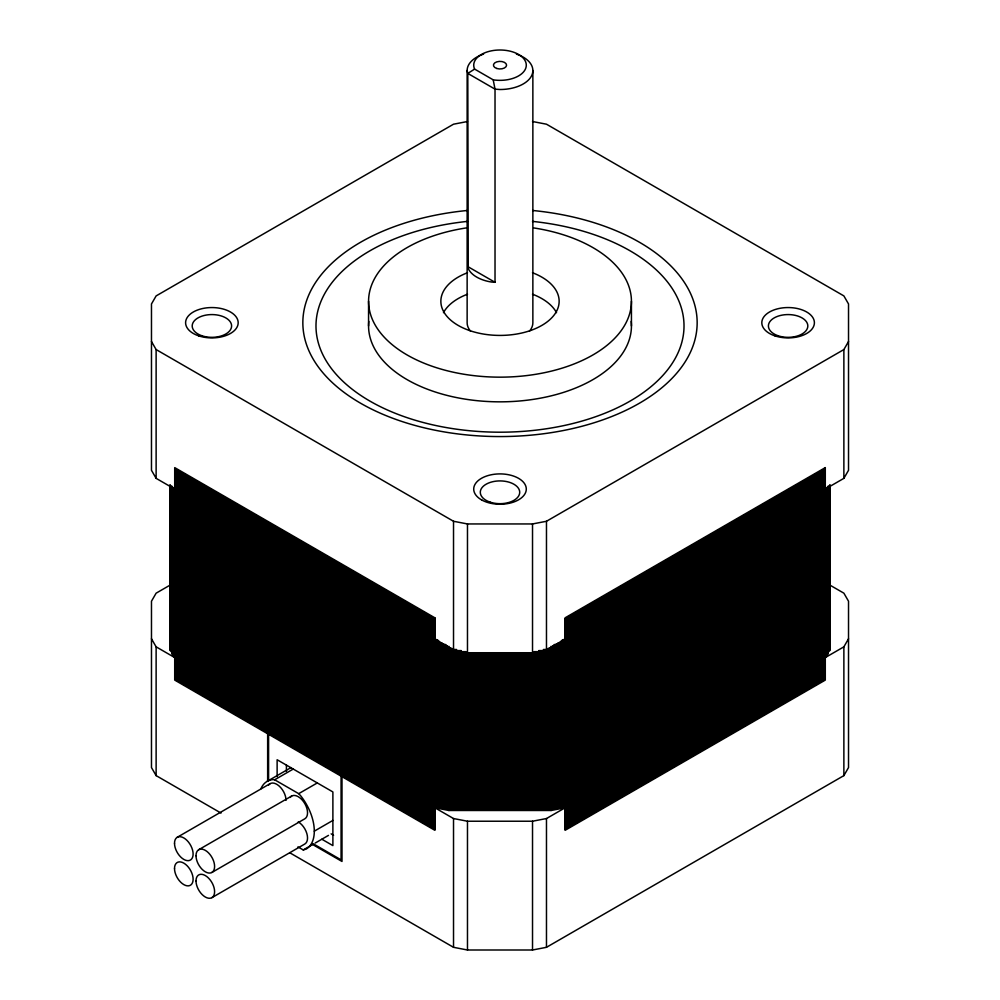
<?xml version="1.0" encoding="UTF-8"?>
<svg xmlns="http://www.w3.org/2000/svg" width="1000" height="1000" viewBox="0 0 1000 1000"><rect width="100%" height="100%" fill="white"/><g stroke="black" fill="none" stroke-linecap="round" stroke-linejoin="round"><path stroke-width="1.5" d="M151.475 341.512L156.125 349.562L453.525 521.275L467.475 523.95L532.525 523.95L546.475 521.275L843.875 349.562L848.525 341.512M826.838 487.463L825.288 490.15L565.062 640.387L560.875 641.2M828.388 485.863L825.288 491.225L565.062 641.462L558.088 642.8M828.388 486.925L825.288 492.3L565.062 642.537L553.9 644.688M829.938 485.325L825.288 493.375L565.062 643.612L552.513 646.025M829.938 486.4L825.288 494.438L565.062 644.688L551.112 647.362M829.938 487.463L825.288 495.513L565.062 645.763L548.013 648.438M829.938 488.537L825.288 496.587L565.062 646.825L551.112 649.513L543.375 649.513M829.938 489.613L825.288 497.663L565.062 647.9L551.112 650.588L538.725 650.588M829.938 490.688L825.288 498.738L565.062 648.975L551.112 651.663L534.075 651.663M829.938 491.763L825.288 499.812L565.062 650.05L551.112 652.738L448.888 652.738L434.938 650.05L174.713 499.812L170.062 491.763M829.938 492.837L825.288 500.887L565.062 651.125L551.112 653.8L448.888 653.8L434.938 651.125L174.713 500.887L170.062 492.837M829.938 493.913L825.288 501.95L565.062 652.2L551.112 654.875L448.888 654.875L434.938 652.2L174.713 501.95L170.062 493.913M829.938 494.975L825.288 503.025L565.062 653.275L551.112 655.95L448.888 655.95L434.938 653.275L174.713 503.025L170.062 494.975M829.938 496.05L825.288 504.1L565.062 654.338L551.112 657.025L448.888 657.025L434.938 654.338L174.713 504.1L170.062 496.05M829.938 497.125L825.288 505.175L565.062 655.413L551.112 658.1L448.888 658.1L434.938 655.413L174.713 505.175L170.062 497.125M829.938 498.2L825.288 506.25L565.062 656.488L551.112 659.175L448.888 659.175L434.938 656.488L174.713 506.25L170.062 498.2M829.938 499.275L825.288 507.325L565.062 657.562L551.112 660.25L448.888 660.25L434.938 657.562L174.713 507.325L170.062 499.275M829.938 500.35L825.288 508.4L565.062 658.637L551.112 661.312L448.888 661.312L434.938 658.637L174.713 508.4L170.062 500.35M829.938 501.413L825.288 509.462L565.062 659.712L551.112 662.387L448.888 662.387L434.938 659.712L174.713 509.462L170.062 501.413M829.938 502.488L825.288 510.538L565.062 660.788L551.112 663.462L448.888 663.462L434.938 660.788L174.713 510.538L170.062 502.488M532.525 523.95L532.525 652.738L546.475 650.05L843.875 478.35L848.525 470.3L848.525 303.962L843.875 295.912L546.475 124.2L532.525 121.525M829.938 503.562L825.288 511.613L565.062 661.85L551.112 664.538L448.888 664.538L434.938 661.85L174.713 511.613L170.062 503.562M829.938 504.637L825.288 512.688L565.062 662.925L551.112 665.612L448.888 665.612L434.938 662.925L174.713 512.688L170.062 504.637M829.938 505.712L825.288 513.763L565.062 664L551.112 666.688L448.888 666.688L434.938 664L174.713 513.763L170.062 505.712M829.938 506.788L825.288 514.837L565.062 665.075L551.112 667.763L448.888 667.763L434.938 665.075L174.713 514.837L170.062 506.788M829.938 507.863L825.288 515.913L565.062 666.15L551.112 668.825L448.888 668.825L434.938 666.15L174.713 515.913L170.062 507.863M829.938 508.925L825.288 516.975L565.062 667.225L551.112 669.9L448.888 669.9L434.938 667.225L174.713 516.975L170.062 508.925M829.938 510L825.288 518.05L565.062 668.3L551.112 670.975L448.888 670.975L434.938 668.3L174.713 518.05L170.062 510M829.938 511.075L825.288 519.125L565.062 669.362L551.112 672.05L448.888 672.05L434.938 669.362L174.713 519.125L170.062 511.075M829.938 512.15L825.288 520.2L565.062 670.438L551.112 673.125L448.888 673.125L434.938 670.438L174.713 520.2L170.062 512.15M829.938 513.225L825.288 521.275L565.062 671.513L551.112 674.2L448.888 674.2L434.938 671.513L174.713 521.275L170.062 513.225M829.938 514.3L825.288 522.35L565.062 672.588L551.112 675.275L448.888 675.275L434.938 672.588L174.713 522.35L170.062 514.3M829.938 515.375L825.288 523.413L565.062 673.662L551.112 676.338L448.888 676.338L434.938 673.662L174.713 523.413L170.062 515.375M829.938 516.438L825.288 524.487L565.062 674.737L551.112 677.412L448.888 677.412L434.938 674.737L174.713 524.487L170.062 516.438M829.938 517.513L825.288 525.562L565.062 675.8L551.112 678.487L448.888 678.487L434.938 675.8L174.713 525.562L170.062 517.513M829.938 518.587L825.288 526.638L565.062 676.875L551.112 679.562L448.888 679.562L434.938 676.875L174.713 526.638L170.062 518.587M829.938 519.663L825.288 527.712L565.062 677.95L551.112 680.638L448.888 680.638L434.938 677.95L174.713 527.712L170.062 519.663M829.938 520.737L825.288 528.787L565.062 679.025L551.112 681.712L448.888 681.712L434.938 679.025L174.713 528.787L170.062 520.737M829.938 521.812L825.288 529.862L565.062 680.1L551.112 682.788L448.888 682.788L434.938 680.1L174.713 529.862L170.062 521.812M829.938 522.888L825.288 530.925L565.062 681.175L551.112 683.85L448.888 683.85L434.938 681.175L174.713 530.925L170.062 522.888M829.938 523.95L825.288 532L565.062 682.25L551.112 684.925L448.888 684.925L434.938 682.25L174.713 532L170.062 523.95M829.938 525.025L825.288 533.075L565.062 683.312L551.112 686L448.888 686L434.938 683.312L174.713 533.075L170.062 525.025M829.938 526.1L825.288 534.15L565.062 684.388L551.112 687.075L448.888 687.075L434.938 684.388L174.713 534.15L170.062 526.1M829.938 527.175L825.288 535.225L565.062 685.462L551.112 688.15L448.888 688.15L434.938 685.462L174.713 535.225L170.062 527.175M829.938 528.25L825.288 536.3L565.062 686.538L551.112 689.225L448.888 689.225L434.938 686.538L174.713 536.3L170.062 528.25M829.938 529.325L825.288 537.375L565.062 687.613L551.112 690.288L448.888 690.288L434.938 687.613L174.713 537.375L170.062 529.325M829.938 530.4L825.288 538.438L565.062 688.688L551.112 691.363L448.888 691.363L434.938 688.688L174.713 538.438L170.062 530.4M829.938 531.462L825.288 539.513L565.062 689.762L551.112 692.438L448.888 692.438L434.938 689.762L174.713 539.513L170.062 531.462M829.938 532.537L825.288 540.588L565.062 690.825L551.112 693.512L448.888 693.512L434.938 690.825L174.713 540.588L170.062 532.537M829.938 533.612L825.288 541.663L565.062 691.9L551.112 694.587L448.888 694.587L434.938 691.9L174.713 541.663L170.062 533.612M829.938 534.688L825.288 542.737L565.062 692.975L551.112 695.662L448.888 695.662L434.938 692.975L174.713 542.737L170.062 534.688M829.938 535.763L825.288 543.812L565.062 694.05L551.112 696.737L448.888 696.737L434.938 694.05L174.713 543.812L170.062 535.763M829.938 536.838L825.288 544.888L565.062 695.125L551.112 697.8L448.888 697.8L434.938 695.125L174.713 544.888L170.062 536.838M829.938 537.913L825.288 545.95L565.062 696.2L551.112 698.875L448.888 698.875L434.938 696.2L174.713 545.95L170.062 537.913M829.938 538.975L825.288 547.025L565.062 697.275L551.112 699.95L448.888 699.95L434.938 697.275L174.713 547.025L170.062 538.975M829.938 540.05L825.288 548.1L565.062 698.337L551.112 701.025L448.888 701.025L434.938 698.337L174.713 548.1L170.062 540.05M829.938 541.125L825.288 549.175L565.062 699.412L551.112 702.1L448.888 702.1L434.938 699.412L174.713 549.175L170.062 541.125M829.938 542.2L825.288 550.25L565.062 700.487L551.112 703.175L448.888 703.175L434.938 700.487L174.713 550.25L170.062 542.2M829.938 543.275L825.288 551.325L565.062 701.562L551.112 704.25L448.888 704.25L434.938 701.562L174.713 551.325L170.062 543.275M829.938 544.35L825.288 552.4L565.062 702.638L551.112 705.312L448.888 705.312L434.938 702.638L174.713 552.4L170.062 544.35M829.938 545.413L825.288 553.462L565.062 703.713L551.112 706.388L448.888 706.388L434.938 703.713L174.713 553.462L170.062 545.413M829.938 546.487L825.288 554.538L565.062 704.788L551.112 707.463L448.888 707.463L434.938 704.788L174.713 554.538L170.062 546.487M829.938 547.562L825.288 555.612L565.062 705.85L551.112 708.538L448.888 708.538L434.938 705.85L174.713 555.612L170.062 547.562M829.938 548.638L825.288 556.688L565.062 706.925L551.112 709.613L448.888 709.613L434.938 706.925L174.713 556.688L170.062 548.638M829.938 549.712L825.288 557.762L565.062 708L551.112 710.688L448.888 710.688L434.938 708L174.713 557.762L170.062 549.712M829.938 550.788L825.288 558.837L565.062 709.075L551.112 711.762L448.888 711.762L434.938 709.075L174.713 558.837L170.062 550.788M829.938 551.862L825.288 559.9L565.062 710.15L551.112 712.825L448.888 712.825L434.938 710.15L174.713 559.9L170.062 551.862M829.938 552.925L825.288 560.975L565.062 711.225L551.112 713.9L448.888 713.9L434.938 711.225L174.713 560.975L170.062 552.925M829.938 554L825.288 562.05L565.062 712.288L551.112 714.975L448.888 714.975L434.938 712.288L174.713 562.05L170.062 554M829.938 555.075L825.288 563.125L565.062 713.363L551.112 716.05L448.888 716.05L434.938 713.363L174.713 563.125L170.062 555.075M829.938 556.15L825.288 564.2L565.062 714.438L551.112 717.125L448.888 717.125L434.938 714.438L174.713 564.2L170.062 556.15M829.938 557.225L825.288 565.275L565.062 715.512L551.112 718.2L448.888 718.2L434.938 715.512L174.713 565.275L170.062 557.225M829.938 558.3L825.288 566.35L565.062 716.587L551.112 719.275L448.888 719.275L434.938 716.587L174.713 566.35L170.062 558.3M829.938 559.375L825.288 567.413L565.062 717.663L551.112 720.337L448.888 720.337L434.938 717.663L174.713 567.413L170.062 559.375M829.938 560.438L825.288 568.488L565.062 718.737L551.112 721.413L448.888 721.413L434.938 718.737L174.713 568.488L170.062 560.438M829.938 561.512L825.288 569.562L565.062 719.8L551.112 722.487L448.888 722.487L434.938 719.8L174.713 569.562L170.062 561.512M829.938 562.587L825.288 570.638L565.062 720.875L551.112 723.562L448.888 723.562L434.938 720.875L174.713 570.638L170.062 562.587M829.938 563.663L825.288 571.712L565.062 721.95L551.112 724.638L448.888 724.638L434.938 721.95L174.713 571.712L170.062 563.663M829.938 564.738L825.288 572.788L565.062 723.025L551.112 725.713L448.888 725.713L434.938 723.025L174.713 572.788L170.062 564.738M829.938 565.812L825.288 573.862L565.062 724.1L551.112 726.787L448.888 726.787L434.938 724.1L174.713 573.862L170.062 565.812M829.938 566.888L825.288 574.925L565.062 725.175L551.112 727.85L448.888 727.85L434.938 725.175L174.713 574.925L170.062 566.888M829.938 567.95L825.288 576L565.062 726.25L551.112 728.925L448.888 728.925L434.938 726.25L174.713 576L170.062 567.95M829.938 569.025L825.288 577.075L565.062 727.312L551.112 730L448.888 730L434.938 727.312L174.713 577.075L170.062 569.025M829.938 570.1L825.288 578.15L565.062 728.388L551.112 731.075L448.888 731.075L434.938 728.388L174.713 578.15L170.062 570.1M829.938 571.175L825.288 579.225L565.062 729.463L551.112 732.15L448.888 732.15L434.938 729.463L174.713 579.225L170.062 571.175M829.938 572.25L825.288 580.3L565.062 730.537L551.112 733.225L448.888 733.225L434.938 730.537L174.713 580.3L170.062 572.25M829.938 573.325L825.288 581.375L565.062 731.612L551.112 734.287L448.888 734.287L434.938 731.612L174.713 581.375L170.062 573.325M829.938 574.4L825.288 582.438L565.062 732.688L551.112 735.362L448.888 735.362L434.938 732.688L174.713 582.438L170.062 574.4M829.938 575.462L825.288 583.513L565.062 733.763L551.112 736.438L448.888 736.438L434.938 733.763L174.713 583.513L170.062 575.462M829.938 576.538L825.288 584.587L565.062 734.825L551.112 737.513L448.888 737.513L434.938 734.825L174.713 584.587L170.062 576.538M829.938 577.612L825.288 585.662L565.062 735.9L551.112 738.587L448.888 738.587L434.938 735.9L174.713 585.662L170.062 577.612M829.938 578.688L825.288 586.737L565.062 736.975L551.112 739.663L448.888 739.663L434.938 736.975L174.713 586.737L170.062 578.688M829.938 579.763L825.288 587.812L565.062 738.05L551.112 740.738L448.888 740.738L434.938 738.05L174.713 587.812L170.062 579.763M829.938 580.837L825.288 588.888L565.062 739.125L551.112 741.8L448.888 741.8L434.938 739.125L174.713 588.888L170.062 580.837M829.938 581.9L825.288 589.95L565.062 740.2L551.112 742.875L448.888 742.875L434.938 740.2L174.713 589.95L170.062 581.9M829.938 582.975L825.288 591.025L565.062 741.275L551.112 743.95L448.888 743.95L434.938 741.275L174.713 591.025L170.062 582.975M829.938 584.05L825.288 592.1L565.062 742.337L551.112 745.025L448.888 745.025L434.938 742.337L174.713 592.1L170.062 584.05M829.938 585.125L825.288 593.175L565.062 743.413L551.112 746.1L448.888 746.1L434.938 743.413L174.713 593.175L170.062 585.125M829.938 586.2L825.288 594.25L565.062 744.488L551.112 747.175L448.888 747.175L434.938 744.488L174.713 594.25L170.062 586.2M829.938 587.275L825.288 595.325L565.062 745.562L551.112 748.25L448.888 748.25L434.938 745.562L174.713 595.325L170.062 587.275M829.938 588.35L825.288 596.4L565.062 746.637L551.112 749.312L448.888 749.312L434.938 746.637L174.713 596.4L170.062 588.35M829.938 589.412L825.288 597.463L565.062 747.712L551.112 750.387L448.888 750.387L434.938 747.712L174.713 597.463L170.062 589.412M829.938 590.487L825.288 598.538L565.062 748.787L551.112 751.462L448.888 751.462L434.938 748.787L174.713 598.538L170.062 590.487M829.938 591.562L825.288 599.612L565.062 749.85L551.112 752.537L448.888 752.537L434.938 749.85L174.713 599.612L170.062 591.562M829.938 592.638L825.288 600.688L565.062 750.925L551.112 753.612L448.888 753.612L434.938 750.925L174.713 600.688L170.062 592.638M829.938 593.713L825.288 601.763L565.062 752L551.112 754.688L448.888 754.688L434.938 752L174.713 601.763L170.062 593.713M829.938 594.788L825.288 602.837L565.062 753.075L551.112 755.763L448.888 755.763L434.938 753.075L174.713 602.837L170.062 594.788M829.938 595.862L825.288 603.9L565.062 754.15L551.112 756.825L448.888 756.825L434.938 754.15L174.713 603.9L170.062 595.862M829.938 596.925L825.288 604.975L565.062 755.225L551.112 757.9L448.888 757.9L434.938 755.225L174.713 604.975L170.062 596.925M829.938 598L825.288 606.05L565.062 756.287L551.112 758.975L448.888 758.975L434.938 756.287L174.713 606.05L170.062 598M829.938 599.075L825.288 607.125L565.062 757.362L551.112 760.05L448.888 760.05L434.938 757.362L174.713 607.125L170.062 599.075M829.938 600.15L825.288 608.2L565.062 758.438L551.112 761.125L448.888 761.125L434.938 758.438L174.713 608.2L170.062 600.15M829.938 601.225L825.288 609.275L565.062 759.513L551.112 762.2L448.888 762.2L434.938 759.513L174.713 609.275L170.062 601.225M829.938 602.3L825.288 610.35L565.062 760.588L551.112 763.275L448.888 763.275L434.938 760.588L174.713 610.35L170.062 602.3M829.938 603.375L825.288 611.413L565.062 761.663L551.112 764.338L448.888 764.338L434.938 761.663L174.713 611.413L170.062 603.375M829.938 604.438L825.288 612.487L565.062 762.738L551.112 765.413L448.888 765.413L434.938 762.738L174.713 612.487L170.062 604.438M829.938 605.513L825.288 613.562L565.062 763.8L551.112 766.488L448.888 766.488L434.938 763.8L174.713 613.562L170.062 605.513M829.938 606.587L825.288 614.637L565.062 764.875L551.112 767.562L448.888 767.562L434.938 764.875L174.713 614.637L170.062 606.587M829.938 607.663L825.288 615.712L565.062 765.95L551.112 768.637L448.888 768.637L434.938 765.95L174.713 615.712L170.062 607.663M829.938 608.737L825.288 616.788L565.062 767.025L551.112 769.712L448.888 769.712L434.938 767.025L174.713 616.788L170.062 608.737M829.938 609.812L825.288 617.863L565.062 768.1L551.112 770.788L448.888 770.788L434.938 768.1L174.713 617.863L170.062 609.812M829.938 610.887L825.288 618.925L565.062 769.175L551.112 771.85L448.888 771.85L434.938 769.175L174.713 618.925L170.062 610.887M829.938 611.95L825.288 620L565.062 770.25L551.112 772.925L448.888 772.925L434.938 770.25L174.713 620L170.062 611.95M829.938 613.025L825.288 621.075L565.062 771.312L551.112 774L448.888 774L434.938 771.312L174.713 621.075L170.062 613.025M829.938 614.1L825.288 622.15L565.062 772.387L551.112 775.075L448.888 775.075L434.938 772.387L174.713 622.15L170.062 614.1M829.938 615.175L825.288 623.225L565.062 773.462L551.112 776.15L448.888 776.15L434.938 773.462L174.713 623.225L170.062 615.175M829.938 616.25L825.288 624.3L565.062 774.538L551.112 777.225L448.888 777.225L434.938 774.538L174.713 624.3L170.062 616.25M829.938 617.325L825.288 625.375L565.062 775.612L551.112 778.288L448.888 778.288L434.938 775.612L174.713 625.375L170.062 617.325M829.938 618.4L825.288 626.438L565.062 776.688L551.112 779.362L448.888 779.362L434.938 776.688L174.713 626.438L170.062 618.4M829.938 619.462L825.288 627.513L565.062 777.763L551.112 780.438L448.888 780.438L434.938 777.763L174.713 627.513L170.062 619.462M829.938 620.538L825.288 628.587L565.062 778.825L551.112 781.513L448.888 781.513L434.938 778.825L174.713 628.587L170.062 620.538M829.938 621.613L825.288 629.663L565.062 779.9L551.112 782.588L448.888 782.588L434.938 779.9L174.713 629.663L170.062 621.613M829.938 622.688L825.288 630.737L565.062 780.975L551.112 783.662L448.888 783.662L434.938 780.975L174.713 630.737L170.062 622.688M829.938 623.763L825.288 631.812L565.062 782.05L551.112 784.737L448.888 784.737L434.938 782.05L174.713 631.812L170.062 623.763M829.938 624.837L825.288 632.888L565.062 783.125L551.112 785.8L448.888 785.8L434.938 783.125L174.713 632.888L170.062 624.837M829.938 625.9L825.288 633.95L565.062 784.2L551.112 786.875L448.888 786.875L434.938 784.2L174.713 633.95L170.062 625.9M829.938 626.975L825.288 635.025L565.062 785.275L551.112 787.95L448.888 787.95L434.938 785.275L174.713 635.025L170.062 626.975M829.938 628.05L825.288 636.1L565.062 786.338L551.112 789.025L448.888 789.025L434.938 786.338L174.713 636.1L170.062 628.05M829.938 629.125L825.288 637.175L565.062 787.412L551.112 790.1L448.888 790.1L434.938 787.412L174.713 637.175L170.062 629.125M829.938 630.2L825.288 638.25L565.062 788.487L551.112 791.175L448.888 791.175L434.938 788.487L174.713 638.25L170.062 630.2M829.938 631.275L825.288 639.325L565.062 789.562L551.112 792.25L448.888 792.25L434.938 789.562L174.713 639.325L170.062 631.275M829.938 632.35L825.288 640.387L565.062 790.638L551.112 793.312L448.888 793.312L434.938 790.638L174.713 640.387L170.062 632.35M829.938 633.413L825.288 641.462L565.062 791.712L551.112 794.388L448.888 794.388L434.938 791.712L174.713 641.462L170.062 633.413M829.938 634.487L825.288 642.537L565.062 792.775L551.112 795.462L448.888 795.462L434.938 792.775L174.713 642.537L170.062 634.487M829.938 635.562L825.288 643.612L565.062 793.85L551.112 796.538L448.888 796.538L434.938 793.85L174.713 643.612L170.062 635.562M829.938 636.638L825.288 644.688L565.062 794.925L551.112 797.613L448.888 797.613L434.938 794.925L174.713 644.688L170.062 636.638M829.938 637.712L825.288 645.763L565.062 796L551.112 798.688L448.888 798.688L434.938 796L174.713 645.763L170.062 637.712M829.938 638.787L825.288 646.838L565.062 797.075L551.112 799.762L448.888 799.762L434.938 797.075L174.713 646.838L170.062 638.787M829.938 639.862L825.288 647.9L565.062 798.15L551.112 800.825L448.888 800.825L434.938 798.15L174.713 647.9L170.062 639.862M829.938 640.925L825.288 648.975L565.062 799.225L551.112 801.9L448.888 801.9L434.938 799.225L174.713 648.975L170.062 640.925M829.938 642L825.288 650.05L565.062 800.288L551.112 802.975L448.888 802.975L434.938 800.288L174.713 650.05L170.062 642M829.938 643.075L825.288 651.125L565.062 801.363L551.112 804.05L448.888 804.05L434.938 801.363L174.713 651.125L170.062 643.075M829.938 644.15L825.288 652.2L565.062 802.438L551.112 805.125L448.888 805.125L434.938 802.438L174.713 652.2L170.062 644.15M829.938 645.225L825.288 653.275L565.062 803.512L551.112 806.2L448.888 806.2L434.938 803.512L174.713 653.275L170.062 645.225M829.938 646.3L825.288 654.35L565.062 804.587L551.112 807.275L448.888 807.275L434.938 804.587L174.713 654.35L170.062 646.3M829.938 647.375L825.288 655.413L565.062 805.662L551.112 808.337L448.888 808.337L434.938 805.662L174.713 655.413L170.062 647.375M829.938 648.438L825.288 656.488L565.062 806.737L551.112 809.412L448.888 809.412L434.938 806.737L174.713 656.488L170.062 648.438M825.288 657.562L829.938 649.513M826.062 657.3L828.388 653.275M151.475 638.787L156.125 646.838L453.525 818.538L467.475 821.225L532.525 821.225L546.475 818.538L843.875 646.838L848.525 638.787M289.962 852.875L453.525 947.312L467.475 950L532.525 950L546.475 947.312L843.875 775.612L848.525 767.562L848.525 601.225L843.875 593.175L829.262 584.738M474.613 69.1L467.8 73.412L468.263 268.625A32.862 18.975 0 0 0 491.5 282.038L495.025 282.3L495.025 89.138L493.2 79.837L474.613 69.1A26.288 15.175 0 0 1 497.713 50.062A26.288 15.175 0 0 1 526.188 66.5A26.288 15.175 0 0 1 493.2 79.837M170.738 584.738L156.125 593.175L151.475 601.225L151.475 767.562L156.125 775.612L221.012 813.075M267.137 781.375L291.038 767.575M260.875 788.888A39.075 22.562 60 0 1 272.863 779.6L274.65 779.788L293.238 769.05M177.237 837.288L270.175 783.625M565.062 618.925L825.288 468.688M565.062 620L825.288 469.762M565.062 621.075L825.288 470.838M565.062 622.15L825.288 471.912M565.062 623.225L825.288 472.975M565.062 624.3L825.288 474.05M565.062 625.363L825.288 475.125M565.062 626.438L825.288 476.2M565.062 627.513L825.288 477.275M565.062 628.587L825.288 478.35M565.062 629.663L825.288 479.412M565.062 630.737L825.288 480.487M565.062 631.8L825.288 481.562M565.062 632.875L825.288 482.638M565.062 633.95L825.288 483.713M565.062 635.025L825.288 484.787M565.062 636.1L825.288 485.863M565.062 637.175L825.288 486.925M198.738 849.7L291.675 796.038M565.062 638.25L825.288 488M274.65 779.788L298.7 793.662L317.288 782.938M211.875 872.463L304.812 818.8A13.137 7.588 60 0 0 303.9 802.175A13.137 7.588 60 0 0 290.2 797.412M314.3 831.162L332.887 820.425M211.875 897.663L304.812 844.013A13.137 7.588 60 0 0 306.825 833.475A13.137 7.588 60 0 0 298.238 821.9M297.95 846.888L303.25 849.95L312.55 844.587M315.2 843.05L328.475 835.387M565.062 808.875L825.288 658.637M565.062 809.95L825.288 659.712M565.062 811.025L825.288 660.788M565.062 812.1L825.288 661.862M565.062 813.175L825.288 662.925M565.062 814.25L825.288 664M565.062 815.312L825.288 665.075M565.062 816.388L825.288 666.15M565.062 817.463L825.288 667.225M565.062 818.538L825.288 668.3M565.062 819.613L825.288 669.375M565.062 820.688L825.288 670.438M565.062 821.762L825.288 671.513M565.062 822.825L825.288 672.588M565.062 823.9L825.288 673.662M565.062 824.975L825.288 674.737M565.062 826.05L825.288 675.812M565.062 827.125L825.288 676.888M565.062 828.2L825.288 677.95M565.062 829.275L825.288 679.025M303.25 849.95L306.212 849.038A39.075 22.562 60 0 0 300.487 795.55L298.7 793.662M467.475 121.525L453.525 124.2L156.125 295.912L151.475 303.962L151.475 470.3L156.125 478.35L453.525 650.05L467.475 652.738L467.475 523.95M562.275 639.85L565.062 639.312M434.938 807.8L448.888 810.487L551.112 810.487L565.062 807.8M451.987 648.438L434.938 645.763L174.713 495.513L170.062 487.463M456.625 649.513L448.888 649.513L434.938 646.825L174.713 496.587L170.062 488.537M461.275 650.588L448.888 650.588L434.938 647.9L174.713 497.663L170.062 489.613M465.925 651.663L448.888 651.663L434.938 648.975L174.713 498.738L170.062 490.688M434.938 639.312L437.725 639.85M439.125 641.2L434.938 640.387L174.713 490.15L173.162 487.463M441.912 642.8L434.938 641.462L174.713 491.225L171.612 485.863M446.1 644.688L434.938 642.537L174.713 492.3L171.612 486.925M447.488 646.025L434.938 643.612L174.713 493.375L170.062 485.325M448.888 647.362L434.938 644.688L174.713 494.438L170.062 486.4M467.8 266.588L495.025 282.3M174.713 468.688L434.938 618.925M174.713 469.762L434.938 620M174.713 470.838L434.938 621.075M174.713 471.912L434.938 622.15M174.713 472.975L434.938 623.225M174.713 474.05L434.938 624.3M174.713 475.125L434.938 625.363M174.713 476.2L434.938 626.438M174.713 477.275L434.938 627.513M174.713 478.35L434.938 628.587M174.713 479.412L434.938 629.663M174.713 480.487L434.938 630.737M174.713 481.562L434.938 631.8M174.713 482.638L434.938 632.875M174.713 483.713L434.938 633.95M174.713 484.787L434.938 635.025M174.713 485.863L434.938 636.1M174.713 486.925L434.938 637.175M174.713 488L434.938 638.25M174.713 658.637L434.938 808.875M174.713 659.712L434.938 809.95M174.713 660.788L434.938 811.025M174.713 661.862L434.938 812.1M174.713 662.925L434.938 813.175M174.713 664L434.938 814.25M174.713 665.075L434.938 815.312M174.713 666.15L434.938 816.388M174.713 667.225L434.938 817.463M174.713 668.3L434.938 818.538M174.713 669.375L434.938 819.613M174.713 670.438L434.938 820.688M174.713 671.513L434.938 821.762M174.713 672.588L434.938 822.825M174.713 673.662L434.938 823.9M174.713 674.737L434.938 824.975M174.713 675.812L434.938 826.05M174.713 676.888L434.938 827.125M174.713 677.95L434.938 828.2M174.713 679.025L434.938 829.275M331.138 833.863L333.587 835.275M321.838 839.225L332.887 845.6L332.887 791.938L277.125 759.75L277.125 776.612M312.887 843.575L341.075 859.85L341.075 776.15M312.262 844.3L342 861.462L342 775.612M170.062 649.513L174.713 657.562M171.612 653.275L173.938 657.3M483.575 54.112A32.862 18.975 0 0 0 467.137 70.537L467.8 73.412L495.025 89.138L500 89.513A32.862 18.975 0 0 0 531.737 75.45A32.862 18.975 0 0 0 516.425 54.112M843.875 349.562L843.875 478.35M843.875 646.838L843.875 775.612M829.938 484.725L829.938 650.588M631.438 301.275L631.438 325.962M551.112 646.3L551.112 810.487M546.475 521.275L546.475 650.05M546.475 818.538L546.475 947.312M532.863 70.537L532.863 322.738A32.862 18.975 0 0 1 529.462 331.138M532.525 821.225L532.525 950M467.475 821.225L467.475 950M467.137 70.537L467.137 322.738A32.862 18.975 0 0 0 470.538 331.138M453.525 521.275L453.525 650.05M453.525 818.538L453.525 947.312M448.888 646.3L448.888 810.487M368.562 301.275L368.562 325.962M286.413 765.113L286.413 771.25M268.587 734.3L268.587 780.8M267.65 732.688L267.65 781.075M170.062 484.725L170.062 650.588M156.125 349.562L156.125 478.35M156.125 646.838L156.125 775.612M268.7 785A13.137 7.588 60 0 1 279.15 786.038A13.137 7.588 60 0 1 286.038 800.375M532.725 210.487A197.15 113.825 0 0 1 665 385.037A197.15 113.825 0 0 1 335 385.037A197.15 113.825 0 0 1 467.275 210.487M532.5 221.388A184.013 106.237 0 0 1 653.637 384.425A184.013 106.237 0 0 1 346.362 384.425A184.013 106.237 0 0 1 467.5 221.388M532.487 272.738A59.15 34.15 0 0 1 544.562 323.725A59.15 34.15 0 0 1 455.438 323.725A59.15 34.15 0 0 1 467.512 272.738M631.2 321.4A131.438 75.888 0 0 1 500 401.838A131.438 75.888 0 0 1 368.8 321.4M443.475 312.675A59.15 34.15 0 0 1 467.512 294.2M532.487 294.2A59.15 34.15 0 0 1 556.525 312.675M534.012 227.975A131.438 75.888 0 0 1 607.663 344.8A131.438 75.888 0 0 1 392.337 344.8A131.438 75.888 0 0 1 465.988 227.975M825.288 467.612L565.062 617.85L565.062 830.337L825.288 680.1L825.288 467.612M434.938 617.85L174.713 467.612L174.713 680.1L434.938 830.337L434.938 617.85M174.513 843.3A13.137 7.588 60 0 0 188.463 860.65A13.137 7.588 60 0 0 188.463 842.062A13.137 7.588 60 0 0 174.513 843.3M174.513 868.512A13.137 7.588 60 0 0 188.463 885.85A13.137 7.588 60 0 0 188.463 867.262A13.137 7.588 60 0 0 174.513 868.512M196.012 880.913A13.137 7.588 60 0 0 209.95 898.263A13.137 7.588 60 0 0 209.95 879.675A13.137 7.588 60 0 0 196.012 880.913M196.012 855.713A13.137 7.588 60 0 0 209.95 873.05A13.137 7.588 60 0 0 209.95 854.463A13.137 7.588 60 0 0 196.012 855.713M481.887 500.075A26.288 15.175 0 0 0 525.562 492.625A26.288 15.175 0 0 0 492.55 474.525A26.288 15.175 0 0 0 481.887 500.075M774.963 335.875A26.288 15.175 0 0 0 814.4 322.738A26.288 15.175 0 0 0 774.963 309.587A26.288 15.175 0 0 0 774.963 335.875M198.75 335.875A26.288 15.175 0 0 0 238.175 322.738A26.288 15.175 0 0 0 198.75 309.587A26.288 15.175 0 0 0 198.75 335.875M490.138 502.15A19.712 11.387 0 0 0 519.712 492.3A19.712 11.387 0 0 0 490.138 482.438A19.712 11.387 0 0 0 490.138 502.15M778.25 335.812A19.712 11.387 0 0 0 807.825 325.962A19.712 11.387 0 0 0 778.25 316.1A19.712 11.387 0 0 0 778.25 335.812M202.037 335.812A19.712 11.387 0 0 0 231.6 325.962A19.712 11.387 0 0 0 202.037 316.1A19.712 11.387 0 0 0 202.037 335.812M496.712 68.463A6.575 3.8 0 0 0 506.575 65.175A6.575 3.8 0 0 0 496.712 61.887A6.575 3.8 0 0 0 496.712 68.463"/></g></svg>
